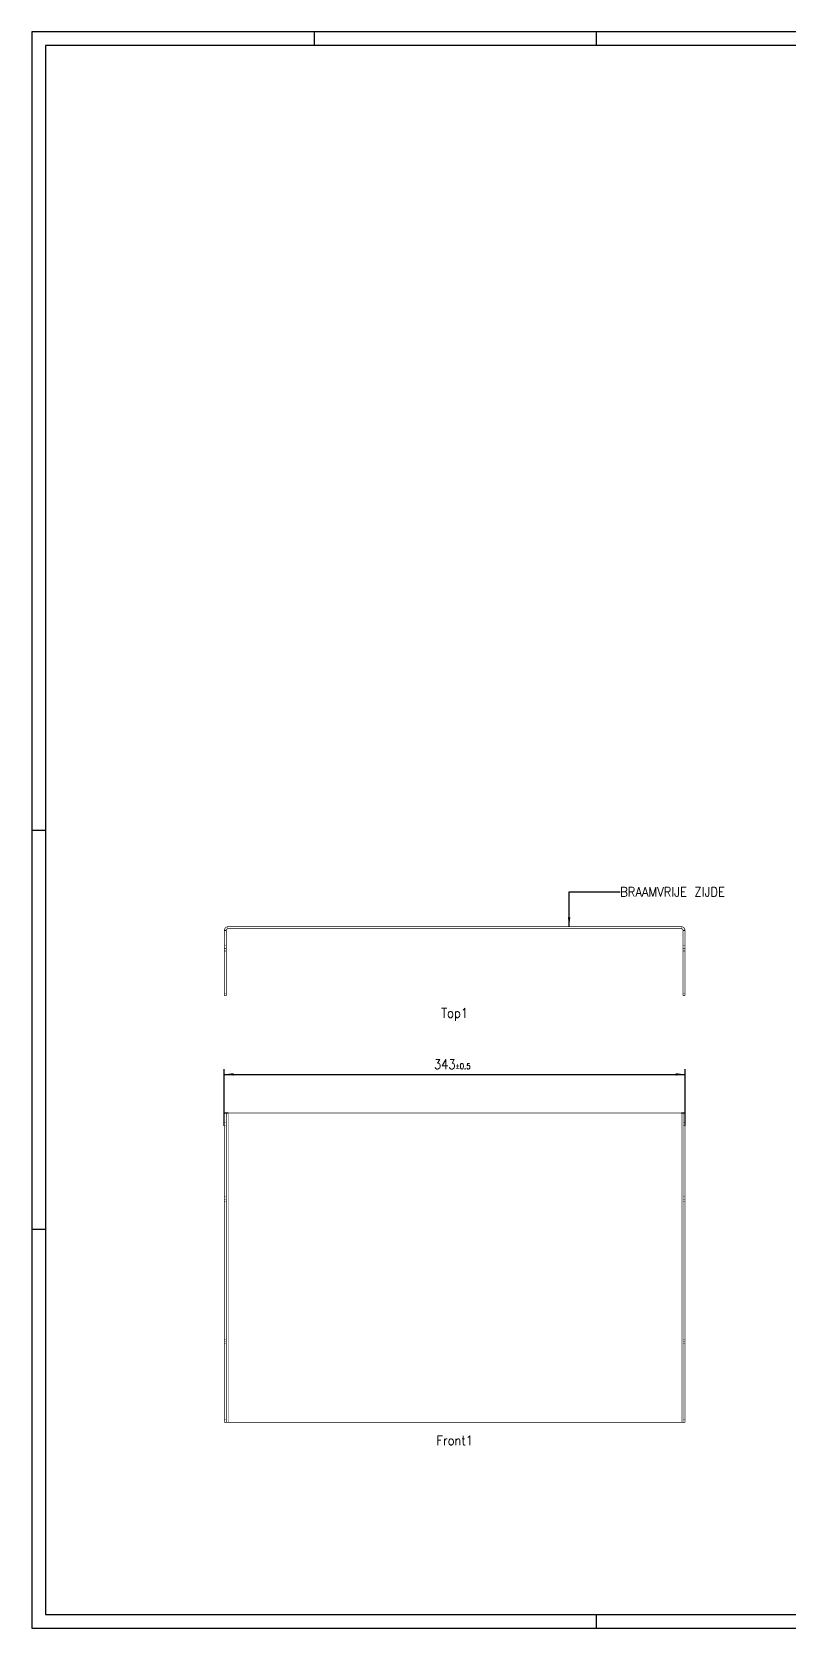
# Model space of a CAD drawing. Header units: millimetres. Extents: x -490 to 351, y -167 to 427.
# Drawn here: x -490 to -209, y -167 to 427 of the extents above; entities that cross this region are included whole.
import ezdxf

# ---------------------------------------------------------------- set-up
doc = ezdxf.new("R2010")
doc.units = ezdxf.units.MM
doc.linetypes.add('DASHED', pattern=[15, 7, -8])
doc.linetypes.add('DOT_CENTER', pattern=[14, 12, -1, 0, -1])
doc.layers.add('1', color=7, linetype='Continuous')
doc.styles.add('CONVERTER_11', font='txt.shx', dxfattribs={"width": 0.9})
doc.dimstyles.new('ME10_DIM_26', dxfattribs={"dimtxt": 7, "dimasz": 7, "dimexe": 4, "dimexo": 0, "dimgap": 4, "dimtad": 1, "dimdsep": 46, "dimtxsty": 'CONVERTER_11', "dimsah": 1, "dimcen": 0.09, "dimclrd": 160, "dimclre": 160, "dimclrt": 5, "dimadec": 0, "dimazin": 0, "dimtol": 1, "dimtp": 0.5, "dimtm": 0.5, "dimtfac": 0.6, "dimtdec": 1, "dimtix": 1, "dimtmove": 0, "dimatfit": 3, "dimfxl": 0, "dimtolj": 1, "dimtzin": 0, "dimarcsym": 0})
doc.dimstyles.get("Standard").update_dxf_attribs({"dimtxt": 0.18, "dimasz": 0.18, "dimexe": 0.18, "dimexo": 0.0625, "dimgap": 0.09, "dimtad": 0, "dimtih": 1, "dimtoh": 1, "dimdec": 4, "dimzin": 0, "dimdsep": 46, "dimtxsty": 'Standard', "dimcen": 0.09, "dimadec": 0, "dimazin": 0, "dimtfac": 1, "dimtdec": 4, "dimtofl": 0, "dimtmove": 0, "dimatfit": 3, "dimfxl": 0, "dimtolj": 1, "dimtzin": 0, "dimarcsym": 0})

# ---------------------------------------------------------------- blocks, each defined once
blk = doc.blocks.new('bottom_plate__14', base_point=(-838.0320779999995, -180.2499999999959))
at = {"color": 250, "linetype": 'Continuous', "const_width": 0.5}
for points in [[(-837.7820779999995, 49.88716598651249), (-837.7820779999995, 42.88398869339579)], [(-837.7820337185183, 49.88961097237149), (-836.8152086073155, 49.88961097237149)], [(-837.7470649503435, 49.9346109723717), (-836.2633220006772, 49.93461097237159)], [(-836.8152086073155, 49.88961097237149), (-836.2820779999995, 49.88961097237149)], [(-836.2820779999995, 49.88476192086648), (-836.2820779999995, 49.88961097237149)], [(-836.2820779999996, 42.88398869339591), (-836.2820779999995, 49.88476192086648)], [(-835.2207699656664, 50.1146109723731), (-835.0002385794198, 50.1146109723731)], [(-835.0002385794198, 50.1146109723731), (-834.7820779999995, 50.11461097237319)], [(-834.7820779999995, 50.11461097237319), (-497.7820779999991, 50.1146109723731)], [(-497.563917420578, 50.1146109723704), (-497.7820779999991, 50.1146109723731)], [(-497.3433860343321, 50.11461097237049), (-497.563917420578, 50.1146109723704)], [(-494.8170910496549, 49.93461097237059), (-496.300833999321, 49.93461097237059)], [(-496.2820779999991, 49.88961097237041), (-495.7489473926871, 49.88961097237041)], [(-496.2820779999991, 49.88961097237041), (-496.2820779999991, 49.8847619208652)], [(-496.2820779999991, 49.8847619208652), (-496.2820779999991, 42.8839886933948)], [(-495.7489473926871, 49.88961097237041), (-494.78212228148, 49.88961097237029)], [(-494.7820779999991, 42.88398869339488), (-494.7820779999991, 49.88716598651149)], [(-837.7820779999995, 42.88398869339579), (-837.7820779999995, 40.60943508179881)], [(-837.7820779999995, 40.60943508179881), (-837.7820779999995, -12.3301387108618)], [(-836.2820779999996, 42.88398869339591), (-836.2820779999995, 40.60943508179881)], [(-836.2820779999995, -12.3301387108618), (-836.2820779999995, 40.60943508179881)], [(-496.2820779999991, 42.8839886933948), (-496.2820779999991, 40.60943508179778)], [(-496.2820779999991, 40.60943508179778), (-496.2820779999991, -12.3301387108618)], [(-494.7820779999991, 42.88398869339488), (-494.7820779999991, 40.60943508179778)], [(-494.7820779999991, -12.3301387108618), (-494.7820779999991, 40.60943508179778)], [(-837.7820779999995, -12.3301387108618), (-837.7820779999995, -15.53013871086179)], [(-837.7820779999995, -15.53013871086179), (-837.7820779999995, -118.3999999999923)], [(-836.2820779999995, -15.53013871086179), (-836.2820779999995, -12.3301387108618)], [(-836.2820779999995, -118.3999999999923), (-836.2820779999995, -15.53013871086179)], [(-496.2820779999991, -12.3301387108618), (-496.2820779999991, -15.53013871086179)], [(-496.2820779999991, -15.53013871086179), (-496.2820779999991, -118.3999999999923)], [(-494.7820779999991, -15.53013871086179), (-494.7820779999991, -12.3301387108618)], [(-494.7820779999991, -118.3999999999923), (-494.7820779999991, -15.53013871086179)], [(-837.7820779999995, -118.3999999999923), (-837.7820779999995, -121.5999999999923)], [(-836.2820779999995, -121.5999999999923), (-836.2820779999995, -118.3999999999923)], [(-496.2820779999991, -118.3999999999923), (-496.2820779999991, -121.5999999999923)], [(-494.7820779999991, -121.5999999999923), (-494.7820779999991, -118.3999999999923)], [(-837.7820779999995, -121.5999999999923), (-837.7820779999995, -178.2966809058563)], [(-836.2820779999995, -178.2966809058563), (-836.2820779999995, -121.5999999999923)], [(-496.2820779999991, -121.5999999999923), (-496.2820779999991, -178.2966809058563)], [(-494.7820779999991, -178.2966809058563), (-494.7820779999991, -121.5999999999923)], [(-837.7820779999995, -179.9999999999959), (-837.7820779999995, -178.2966809058563)], [(-836.2820779999995, -179.9999999999959), (-836.2820779999995, -178.2966809058563)], [(-496.2820779999991, -178.2966809058563), (-496.2820779999991, -179.9999999999959)], [(-494.7820779999991, -178.2966809058563), (-494.7820779999991, -179.9999999999959)], [(-836.2820779999995, -179.9999999999959), (-837.7820779999995, -179.9999999999959)], [(-834.7820779999995, -179.9999999999959), (-836.2820779999995, -179.9999999999959)], [(-497.7820779999991, -179.9999999999959), (-834.7820779999995, -179.9999999999959)], [(-496.2820779999991, -179.9999999999959), (-497.7820779999991, -179.9999999999959)], [(-496.2820779999991, -179.9999999999959), (-494.7820779999991, -179.9999999999959)]]:
    blk.add_lwpolyline(points, dxfattribs=at)
at = {"color": 124, "linetype": 'Continuous', "const_width": 0.25}
for points in [[(-834.7820779999995, -179.9999999999959), (-834.7820779999995, 50.11461097237319)], [(-497.7820779999991, 50.1146109723731), (-497.7820779999991, -179.9999999999959)], [(-836.2820779999996, 42.88398869339591), (-837.7820779999995, 42.88398869339579)], [(-836.2820779999995, 40.60943508179881), (-837.7820779999995, 40.60943508179881)], [(-494.7820779999991, 42.88398869339488), (-496.2820779999991, 42.8839886933948)], [(-494.7820779999991, 40.60943508179778), (-496.2820779999991, 40.60943508179778)], [(-836.2820779999995, -178.2966809058563), (-837.7820779999995, -178.2966809058563)], [(-496.2820779999991, -178.2966809058563), (-494.7820779999991, -178.2966809058563)]]:
    blk.add_lwpolyline(points, dxfattribs=at)
at = {"color": 160, "linetype": 'DASHED', "const_width": 0.25}
for points in [[(-837.7820779999995, -12.3301387108618), (-836.2820779999995, -12.3301387108618)], [(-837.7820779999995, -15.53013871086179), (-836.2820779999995, -15.53013871086179)], [(-496.2820779999991, -12.3301387108618), (-494.7820779999991, -12.3301387108618)], [(-496.2820779999991, -15.53013871086179), (-494.7820779999991, -15.53013871086179)], [(-837.7820779999995, -118.3999999999923), (-836.2820779999995, -118.3999999999923)], [(-496.2820779999991, -118.3999999999923), (-494.7820779999991, -118.3999999999923)], [(-837.7820779999995, -121.5999999999923), (-836.2820779999995, -121.5999999999923)], [(-496.2820779999991, -121.5999999999923), (-494.7820779999991, -121.5999999999923)]]:
    blk.add_lwpolyline(points, dxfattribs=at)
at = {"color": 250, "linetype": 'Continuous'}
for points in [[(-837.7820337185183, 49.88961097237149), (-837.7820669296087, 49.88838848395318), (-837.7820779999995, 49.88716598651249)], [(-837.7470649503435, 49.9346109723717), (-837.7619059763438, 49.92334992558282), (-837.7726782727859, 49.91210652423729), (-837.7793952537706, 49.90085341496398), (-837.7820337185183, 49.88961097237149)], [(-835.2207699656664, 50.1146109723731), (-835.6237857986905, 50.11200443700071), (-836.1271428423468, 50.10083277321749), (-836.3305401754654, 50.09346399334979), (-836.5347761353189, 50.0841281883711), (-836.7341749587954, 50.07284930296363), (-836.8980063974493, 50.0616839397548), (-837.0708696611003, 50.04762033403619), (-837.2077594688235, 50.0343821113554), (-837.3291916858237, 50.02059332261205), (-837.4563326018927, 50.00328839130251), (-837.6373777900402, 49.96965243206382), (-837.7470649503435, 49.9346109723717)], [(-836.2633220006772, 49.93461097237159), (-836.2690570802112, 49.92653371416724), (-836.273748647804, 49.91846557624518), (-836.2773966175798, 49.91040511992389), (-836.2794506131546, 49.90435387487739), (-836.2809144263754, 49.89831125592019), (-836.2814264777804, 49.89528639074289), (-836.2817906696416, 49.89226635163911), (-836.2818589872309, 49.8915085255619), (-836.281917713489, 49.8907553388554), (-836.281972063755, 49.88992142606874), (-836.2820079130801, 49.889226919664), (-836.2820607044322, 49.88729089793993), (-836.2820779999995, 49.88476192086648)], [(-835.0002385794198, 50.1146109723731), (-835.127880324929, 50.11356489538687), (-835.2813467793734, 50.10942524461225), (-835.4535768610546, 50.10068989032268), (-835.6579710449928, 50.08377955807993), (-835.8385021709229, 50.06130690112039), (-835.924986871693, 50.04716626702725), (-835.9930149183459, 50.03396615744958), (-836.0589735093838, 50.01885647478614), (-836.1171011328779, 50.00292576283349), (-836.1626301372328, 49.98791926822678), (-836.2078964070872, 49.9693858762447), (-836.2400808788466, 49.95210320032983), (-836.2633220006772, 49.93461097237159)], [(-496.300833999321, 49.93461097237059), (-496.3563984233975, 49.96945089590857), (-496.447046309117, 50.00292315881609), (-496.5108273420773, 50.02025775467392), (-496.571141936626, 50.03396630931181), (-496.6512860953387, 50.04930987215901), (-496.725653646866, 50.06130684406048), (-496.8074780187832, 50.07252552351466), (-496.90692846105, 50.08385590616379), (-497.0080622339904, 50.09318643285776), (-497.1105515582981, 50.10068812521649), (-497.3618471101099, 50.11196281180873), (-497.563917420578, 50.1146109723704)], [(-494.8170910496549, 49.93461097237059), (-494.8627436157461, 49.95221898691202), (-494.926559874471, 49.96960069679798), (-495.0005878903491, 49.98521184062118), (-495.107806320277, 50.0032858221569), (-495.2139038986269, 50.01795835772607), (-495.3563989213469, 50.03438238273401), (-495.4940227036182, 50.04768607062921), (-495.6661501954759, 50.0616839821935), (-496.0264280536131, 50.08397769543647), (-496.4369595385499, 50.1008310614867), (-496.6751457583819, 50.10729312491843), (-496.9787708467669, 50.11248314985412), (-497.3433860343321, 50.11461097237049)], [(-496.2820779999991, 49.8847619208652), (-496.2820952955819, 49.88729089894488), (-496.2821480869179, 49.8892269196628), (-496.2821839362439, 49.88992142608052), (-496.282238286509, 49.89075533885429), (-496.2822970116974, 49.89150851283038), (-496.2823653303569, 49.89226635163789), (-496.2827299820016, 49.89528956281713), (-496.2832415736229, 49.8983112559192), (-496.2847055025911, 49.90435427285537), (-496.286759382418, 49.9104051199231), (-496.2904073523512, 49.91846557654784), (-496.2950989199829, 49.92653371446985), (-496.300833999321, 49.93461097237059)], [(-494.78212228148, 49.88961097237029), (-494.7847607370682, 49.90085339293753), (-494.7914777272119, 49.91210652423669), (-494.8022500232311, 49.92334992521019), (-494.8170910496549, 49.93461097237059)], [(-494.78212228148, 49.88961097237029), (-494.7820890703897, 49.88838848395211), (-494.7820779999991, 49.88716598651149)]]:
    blk.add_spline(points, degree=3, dxfattribs=at)
at = {"layer": '1', "color": 30, "linetype": 'DOT_CENTER', "const_width": 0.25}
for points in [[(-837.7820779999995, -13.9301387108618), (-836.2820779999995, -13.9301387108618)], [(-496.2820779999991, -13.9301387108618), (-494.7820779999991, -13.9301387108618)], [(-837.7820779999995, -119.9999999999923), (-836.2820779999995, -119.9999999999923)], [(-496.2820779999991, -119.9999999999923), (-494.7820779999991, -119.9999999999923)]]:
    blk.add_lwpolyline(points, dxfattribs=at)
blk = doc.blocks.new('*D43')
at = {"layer": '1', "color": 160, "linetype": 'Continuous'}
for p, q in [((-837.7820779999995, 40.60943508179881), (-837.7820779999995, 82.9125524550823)), ((-837.7820779999995, 78.9125524550823), (-494.7820779999989, 78.9125524550823)), ((-494.7820779999989, 40.60943508179778), (-494.7820779999989, 82.9125524550823))]:
    blk.add_line(p, q, dxfattribs=at)
at = {"layer": '1', "color": 160}
for points in [[(-830.7820779999995, 79.83411993819408), (-830.7820779999995, 77.99098497197053), (-837.7820779999995, 78.9125524550823)], [(-501.7820779999989, 77.99098497197053), (-501.7820779999989, 79.83411993819408), (-494.7820779999989, 78.9125524550823)]]:
    blk.add_solid(points, dxfattribs=at)
at = {"layer": '1', "color": 5, "insert": (-681.7345779999993, 82.9125524550823), "char_height": 7, "attachment_point": 7, "rotation": 0.00013888888888888892, "line_spacing_factor": 0.6002400960384154, "style": 'CONVERTER_11'}
blk.add_mtext('\\C5;343\\C5;\\H4.2;{\\Fgdt;`}0.5', dxfattribs=at)
blk = doc.blocks.new('bottom_plate__16', base_point=(-838.0320779999996, 137.2588325992954))
at = {"color": 250, "linetype": 'Continuous', "const_width": 0.5}
for points in [[(-837.7820337185185, 185.9163002199395, 0.001358332995853901), (-837.7820779999995, 185.9000003142128, 0.001358332995853901)], [(-837.7470649503435, 186.3570040169218, 0.03689088488690938), (-837.7820337185185, 185.9163002199395, 0.03689088488690938)], [(-835.2207699656664, 188.86775188051, 0.3289244940889272), (-837.7470649503435, 186.3570040169218, 0.3289244940889272)], [(-836.2633220006771, 186.1364664015412, 0.03959678089078857), (-836.2820779999995, 185.9000003142135, 0.03959678089078857)], [(-835.0002385794197, 187.3840508394939, 0.3276573013208349), (-836.2633220006771, 186.1364664015412, 0.3276573013208349)], [(-834.7820779999995, 188.9000003142128, 0.03670569289395723), (-835.2207699656664, 188.86775188051, 0.03670569289395723)], [(-834.7820779999995, 187.4000003142128, 0.03650572300842116), (-835.0002385794197, 187.3840508394939, 0.03650572300842116)], [(-497.343386034332, 188.86775188051, 0.03670569289394317), (-497.7820779999987, 188.9000003142128, 0.03670569289394317)], [(-497.5639174205784, 187.3840508394939, 0.0365057230084399), (-497.7820779999987, 187.4000003142128, 0.0365057230084399)], [(-496.300833999321, 186.1364664015411, 0.3276573013208365), (-497.5639174205784, 187.3840508394939, 0.3276573013208365)], [(-494.8170910496548, 186.3570040169217, 0.3289244940889489), (-497.343386034332, 188.86775188051, 0.3289244940889489)], [(-496.2820779999988, 185.9000003142128, 0.03959678089088224), (-496.300833999321, 186.1364664015411, 0.03959678089088224)], [(-494.7821222814798, 185.9163002199381, 0.03689088488701986), (-494.8170910496548, 186.3570040169217, 0.03689088488701986)], [(-494.7820779999988, 185.9000003142128, 0.00135833299573795), (-494.7821222814798, 185.9163002199381, 0.00135833299573795)]]:
    blk.add_lwpolyline(points, format="xyb", dxfattribs=at)
for points in [[(-837.7820779999995, 185.9000003142128), (-837.7820779999995, 174.5000003142128)], [(-837.7820337185185, 185.9163002199395), (-836.8152086073155, 185.9163002199395)], [(-837.7470649503435, 186.3570040169218), (-836.2633220006771, 186.1364664015412)], [(-836.8152086073155, 185.9163002199395), (-836.2820779999995, 185.9163002199395)], [(-836.2820779999995, 185.9000003142135), (-836.2820779999995, 185.9163002199395)], [(-836.2820779999995, 174.5000003142128), (-836.2820779999995, 185.9000003142135)], [(-497.7820779999987, 188.9000003142128), (-834.7820779999995, 188.9000003142128)], [(-834.7820779999995, 187.4000003142128), (-497.7820779999987, 187.4000003142128)], [(-494.8170910496548, 186.3570040169217), (-496.300833999321, 186.1364664015411)], [(-496.2820779999988, 185.9163002199396), (-495.7489473926871, 185.9163002199396)], [(-496.2820779999988, 185.9163002199396), (-496.2820779999988, 185.9000003142128)], [(-496.2820779999988, 185.9000003142128), (-496.2820779999988, 174.5000003142128)], [(-495.7489473926871, 185.9163002199396), (-494.7821222814798, 185.9163002199381)], [(-494.7820779999988, 174.5000003142128), (-494.7820779999988, 185.9000003142128)], [(-837.7820779999995, 174.5000003142128), (-837.7820779999995, 172.3447499974436)], [(-837.7820779999995, 172.3447499974436), (-837.7820779999995, 171.3000003142128)], [(-837.7820779999995, 171.3000003142128), (-837.7820779999995, 170.366877291707)], [(-837.7820779999995, 170.366877291707), (-837.7820779999995, 139.2121516934349)], [(-836.2820779999995, 172.3447499974436), (-836.2820779999995, 174.5000003142128)], [(-836.2820779999995, 171.3000003142128), (-836.2820779999995, 172.3447499974436)], [(-836.2820779999995, 170.366877291707), (-836.2820779999995, 171.3000003142128)], [(-836.2820779999995, 139.2121516934349), (-836.2820779999995, 170.366877291707)], [(-496.2820779999988, 174.5000003142128), (-496.2820779999988, 172.3447499974436)], [(-496.2820779999988, 172.3447499974436), (-496.2820779999988, 171.3000003142128)], [(-496.2820779999988, 171.3000003142128), (-496.2820779999988, 170.3668772917071)], [(-496.2820779999988, 170.3668772917071), (-496.2820779999988, 139.2121516934351)], [(-494.7820779999988, 172.3447499974436), (-494.7820779999988, 174.5000003142128)], [(-494.7820779999988, 171.3000003142128), (-494.7820779999988, 172.3447499974436)], [(-494.7820779999988, 170.3668772917071), (-494.7820779999988, 171.3000003142128)], [(-494.7820779999988, 139.212151693435), (-494.7820779999988, 170.3668772917071)], [(-837.7820779999995, 139.2121516934349), (-837.7820779999995, 137.5309598935588)], [(-837.7820779999995, 137.5309598935588), (-837.7820779999995, 137.5088325992954)], [(-837.7820779999995, 137.5088325992954), (-836.2820779999995, 137.5088325992954)], [(-836.2820779999995, 139.2121516934349), (-836.2820779999995, 137.5309598935588)], [(-836.2820779999995, 137.5309598935588), (-836.2820779999995, 137.5088325992954)], [(-496.2820779999988, 139.2121516934351), (-496.2820779999988, 137.530959893559)], [(-496.2820779999988, 137.530959893559), (-496.2820779999988, 137.5088325992955)], [(-496.2820779999988, 137.5088325992955), (-494.7820779999988, 137.5088325992955)], [(-494.7820779999988, 139.212151693435), (-494.7820779999988, 137.5309598935589)], [(-494.7820779999988, 137.5309598935589), (-494.7820779999988, 137.5088325992955)]]:
    blk.add_lwpolyline(points, dxfattribs=at)
at = {"color": 124, "linetype": 'Continuous', "const_width": 0.25}
for points in [[(-835.2207699656664, 188.86775188051), (-835.0002385794197, 187.3840508394939)], [(-497.343386034332, 188.86775188051), (-497.5639174205784, 187.3840508394939)], [(-836.2820779999995, 139.2121516934349), (-837.7820779999995, 139.2121516934349)], [(-494.7820779999988, 139.212151693435), (-496.2820779999988, 139.2121516934351)]]:
    blk.add_lwpolyline(points, dxfattribs=at)
at = {"color": 160, "linetype": 'DASHED', "const_width": 0.25}
for points in [[(-837.7820779999995, 174.5000003142128), (-836.2820779999995, 174.5000003142128)], [(-836.2820779999995, 172.3447499974436), (-837.7820779999995, 172.3447499974436)], [(-837.7820779999995, 171.3000003142128), (-836.2820779999995, 171.3000003142128)], [(-836.2820779999995, 170.366877291707), (-837.7820779999995, 170.366877291707)], [(-496.2820779999988, 174.5000003142128), (-494.7820779999988, 174.5000003142128)], [(-496.2820779999988, 172.3447499974436), (-494.7820779999988, 172.3447499974436)], [(-496.2820779999988, 171.3000003142128), (-494.7820779999988, 171.3000003142128)], [(-496.2820779999988, 170.3668772917071), (-494.7820779999988, 170.3668772917071)], [(-836.2820779999995, 137.5309598935588), (-837.7820779999995, 137.5309598935588)], [(-494.7820779999988, 137.5309598935589), (-496.2820779999988, 137.530959893559)]]:
    blk.add_lwpolyline(points, dxfattribs=at)
at = {"layer": '1', "color": 30, "linetype": 'DOT_CENTER', "const_width": 0.25}
for points in [[(-837.7820779999995, 172.9000003142128), (-836.2820779999995, 172.9000003142128)], [(-496.2820779999988, 172.9000003142128), (-494.7820779999988, 172.9000003142128)]]:
    blk.add_lwpolyline(points, dxfattribs=at)
blk = doc.blocks.new('FRAME_A1', base_point=(-490.4803236104033, -166.590758444058))
at = {"layer": '1', "color": 7, "linetype": 'Continuous'}
for p, q in [((-490.4803236104033, 427.409241555942), (-490.4803236104033, -166.590758444058)), ((350.5196763895967, 427.409241555942), (-490.4803236104033, 427.409241555942)), ((-485.4803236104033, 422.409241555942), (-485.4803236104033, -161.590758444058)), ((345.5196763895967, 422.409241555942), (-485.4803236104033, 422.409241555942)), ((-385.4803236104033, 427.409241555942), (-385.4803236104033, 422.409241555942)), ((-280.4803236104033, 427.409241555942), (-280.4803236104033, 422.409241555942)), ((-490.4803236104033, 130.409241555942), (-485.4803236104033, 130.409241555942)), ((-490.4803236104033, -18.090758444058), (-485.4803236104033, -18.090758444058)), ((-485.4803236104033, -161.590758444058), (345.5196763895967, -161.590758444058)), ((-280.4803236104033, -161.590758444058), (-280.4803236104033, -166.590758444058)), ((-490.4803236104033, -166.590758444058), (350.5196763895967, -166.590758444058))]:
    blk.add_line(p, q, dxfattribs=at)
blk = doc.blocks.new('Front1', base_point=(-894.282078, -82.00000000000091))
blk.add_blockref('bottom_plate__14', (-838.0320779999995, -180.2499999999959))
at = {"layer": '1', "color": 5, "insert": (-666.282078, -189.9999999999941), "char_height": 7, "attachment_point": 2, "line_spacing_factor": 1.320528211284514, "style": 'CONVERTER_11'}
blk.add_mtext('Front1', dxfattribs=at)
at = {"layer": '1'}
dim = blk.add_linear_dim(base=(-837.7820779999995, 78.9125524550823), p1=(-494.7820779999991, 40.60943508179778), p2=(-837.7820779999995, 40.60943508179881), dimstyle='ME10_DIM_26', dxfattribs=at)
dim.commit()
dim.dimension.update_dxf_attribs({"geometry": '*D43', "text_midpoint": (-666.2820779999993, 86.4125524550823), "text_rotation": 0.0001388888888888889})
blk = doc.blocks.new('Top1', base_point=(-894.282078, 165.182078))
at = {"layer": '1', "color": 160}
blk.add_solid([(-582.0052325289957, 195.9000003142128), (-580.1620975627723, 195.9000003142128), (-581.083665045884, 188.9000003142128)], dxfattribs=at)
blk.add_blockref('bottom_plate__16', (-838.0320779999996, 137.2588325992954))
at = {"layer": '1', "color": 5, "style": 'CONVERTER_11', "width": 0.9}
blk.add_text('BRAAMVRIJE ZIJDE', height=7, dxfattribs=at).set_placement((-543.083665045884, 211.2436663180968))
at = {"layer": '1', "color": 5, "insert": (-666.2820783142129, 128.1018358930805), "char_height": 7, "attachment_point": 2, "line_spacing_factor": 1.320528211284514, "style": 'CONVERTER_11'}
blk.add_mtext('Top1', dxfattribs=at)
at = {"layer": '1', "color": 160, "linetype": 'Continuous', "has_arrowhead": 0}
blk.add_leader([(-581.083665045884, 188.9000003142128), (-581.083665045884, 214.7436663180968), (-543.083665045884, 214.7436663180968)], dimstyle='Standard', dxfattribs=at)

msp = doc.modelspace()

# ---------------------------------------------------------------- block references
at = {"xscale": 0.5, "yscale": 0.5, "zscale": 0.5}
for name, p in [('Top1', (-447.141039, 82.591039)), ('Front1', (-447.141039, -41.00000000000045))]:
    msp.add_blockref(name, p, dxfattribs=at)
at = {"layer": '1'}
msp.add_blockref('FRAME_A1', (-490.4803236104033, -166.590758444058), dxfattribs=at)

doc.saveas('drawing.dxf')
